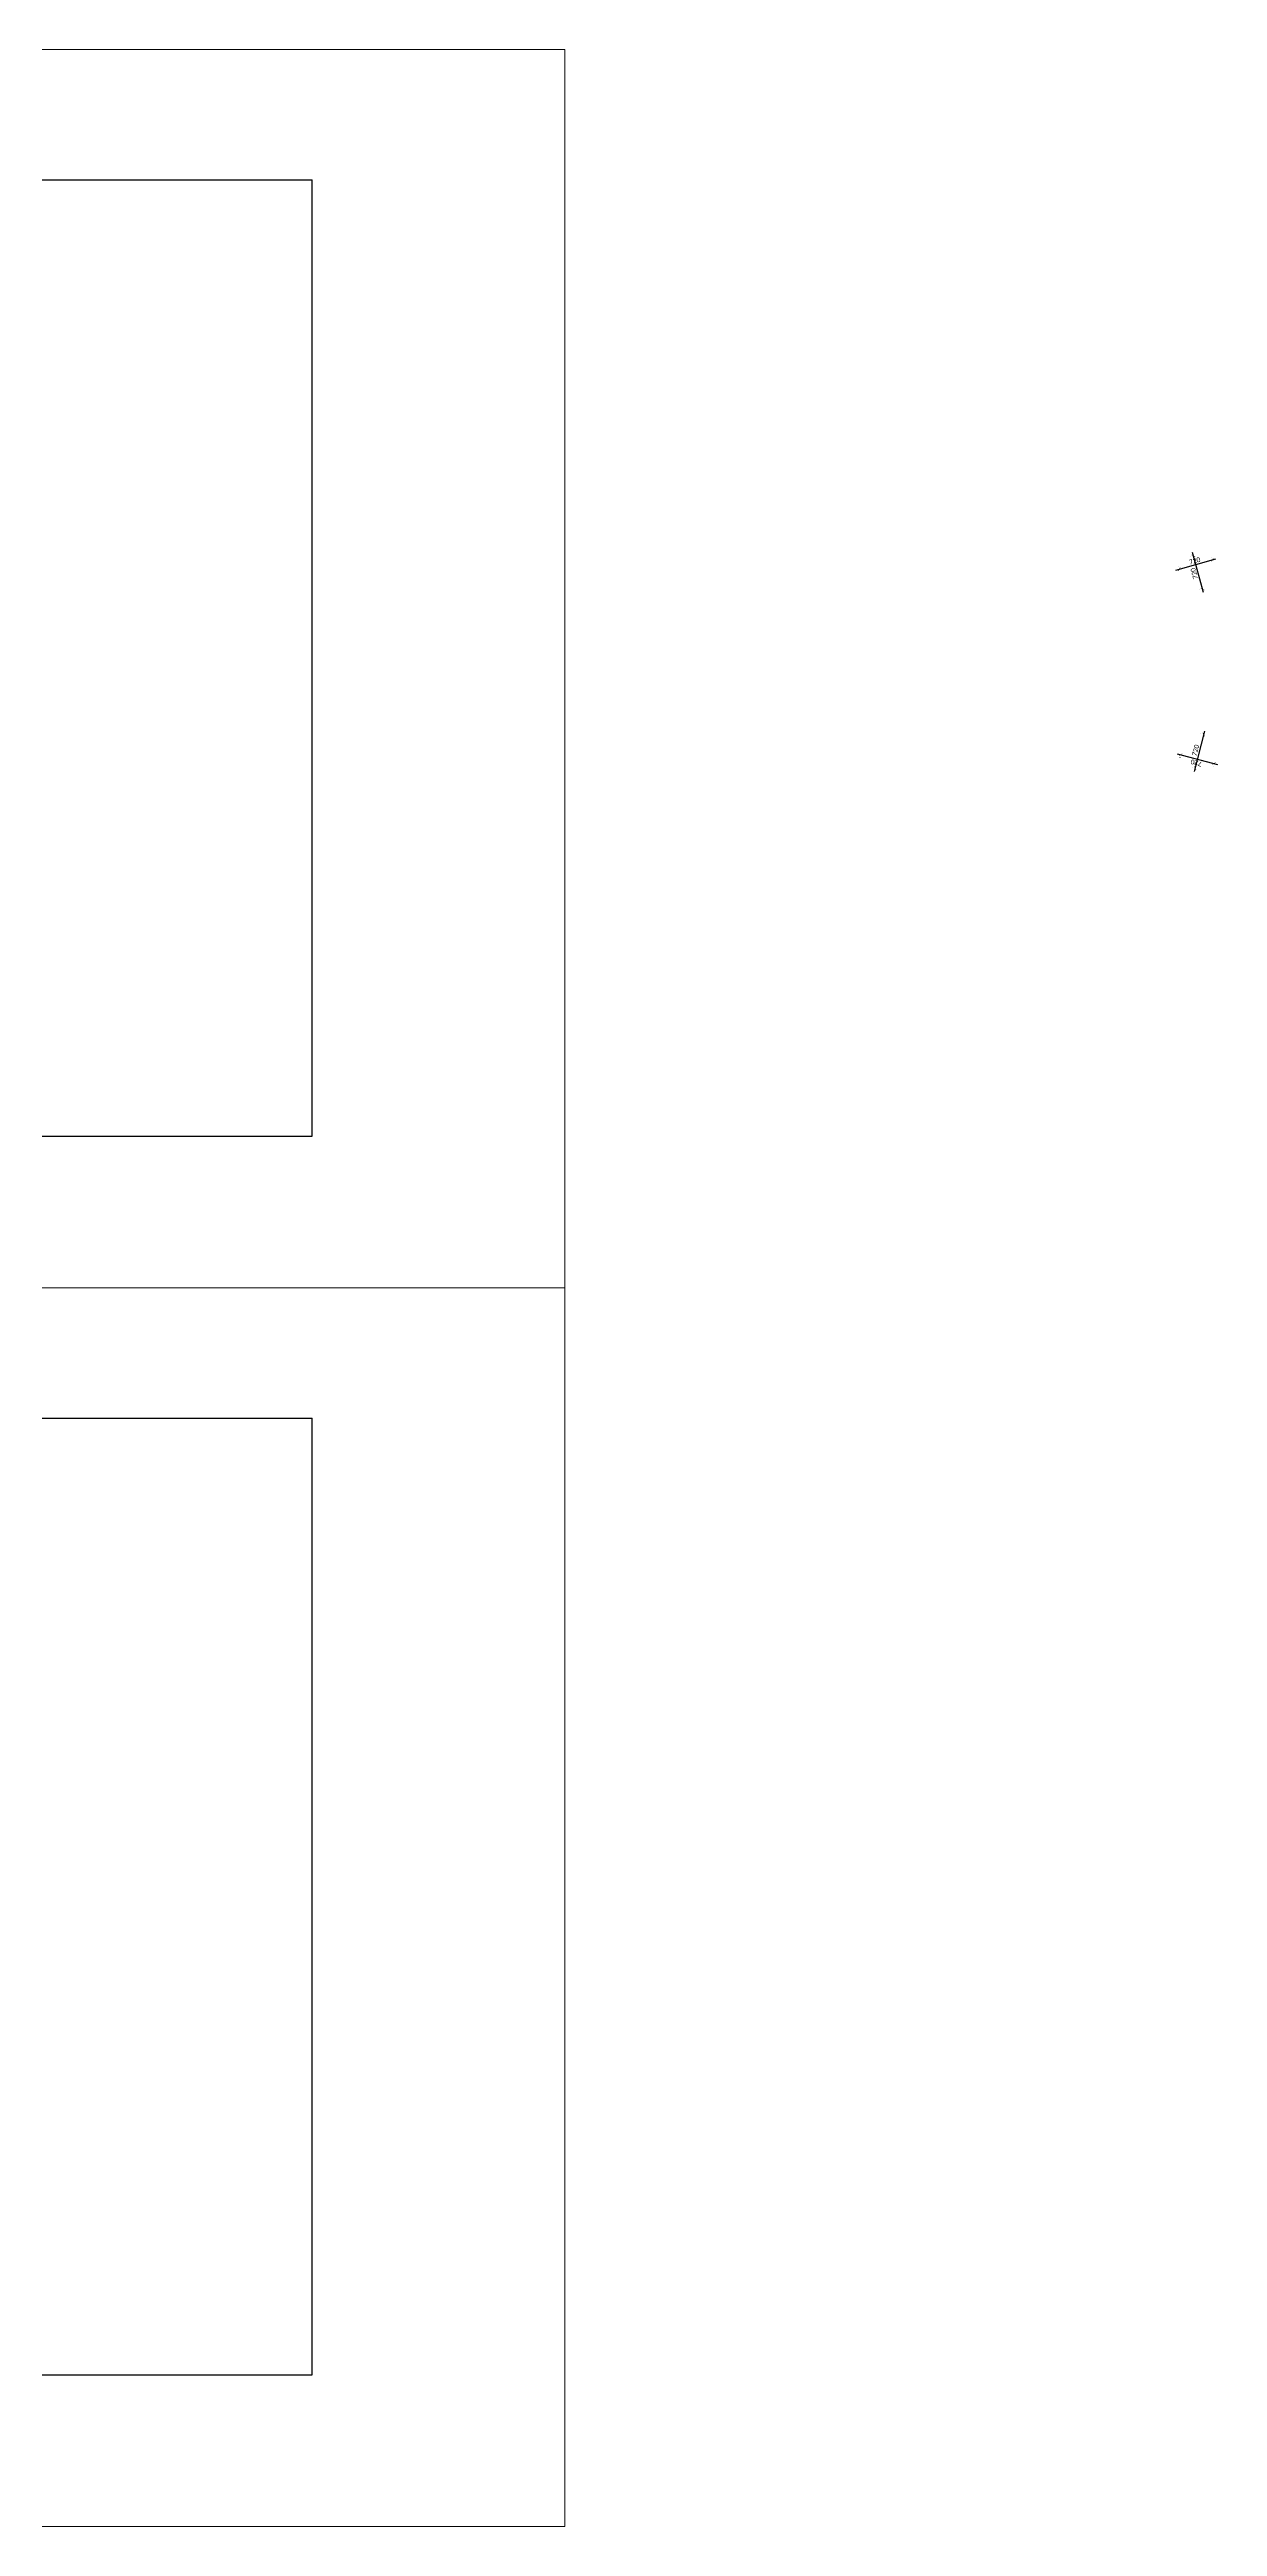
# Model space of a CAD drawing. Header units: millimetres. Extents: x -18512 to 101824, y -95768 to 52898.
# Drawn here: x 77445 to 101824, y -95768 to -44068 of the extents above; entities that cross this region are included whole.
import ezdxf

# ---------------------------------------------------------------- set-up
doc = ezdxf.new("R2010")
doc.units = ezdxf.units.MM
doc.header["$LTSCALE"] = 25
doc.header["$PDMODE"] = 3
doc.layers.get('0').update_dxf_attribs({"color": 254, "lineweight": 0})
doc.layers.get('Defpoints').update_dxf_attribs({"lineweight": 0})
doc.layers.add('_FW_WALL_EXISTING', color=150, linetype='Continuous', lineweight=25)
doc.layers.add('I-WALL', color=2, linetype='Continuous', lineweight=9)
doc.styles.add('FW_Calibri', font='calibri.ttf')
doc.dimstyles.new('1-50', dxfattribs={"dimscale": 50, "dimtxt": 2, "dimasz": 1.2, "dimexe": 1.25, "dimexo": 0.625, "dimtad": 1, "dimdec": 0, "dimtxsty": 'FW_Calibri', "dimblk": 'ARCHTICK', "dimcen": 2.5, "dimdle": 1.5, "dimadec": 0, "dimazin": 0, "dimtfac": 1, "dimtdec": 0, "dimtmove": 0, "dimatfit": 3, "dimfxl": 6, "dimfxlon": 1, "dimarcsym": 0})

# ---------------------------------------------------------------- blocks, each defined once
blk = doc.blocks.new('_ArchTick')
at = {"color": 0, "linetype": 'ByBlock', "const_width": 0.15}
blk.add_lwpolyline([(-0.5, -0.5), (0.5, 0.5)], dxfattribs=at)
blk = doc.blocks.new('*D455')
at = {"layer": 'Defpoints', "color": 0, "transparency": 16777216}
for p in [(101322, -54637, 182090), (101322, -54637), (101515, -55330, 182090)]:
    blk.add_point(p, dxfattribs=at)
at = {"layer": 'I-WALL', "color": 0, "lineweight": -2, "transparency": 16777216}
for p, q in [((101262, -54653), (101262, -54653)), ((101535, -55402), (101302, -54564)), ((101455, -55347), (101455, -55347))]:
    blk.add_line(p, q, dxfattribs=at)
at = {"layer": 'I-WALL', "color": 0, "lineweight": -2, "transparency": 16777216, "xscale": 59.99999999999995, "yscale": 59.99999999999995, "zscale": 59.99999999999995}
for p, rotation in [((101322, -54637), 105.5690670888806), ((101515, -55330), 285.5690670888806)]:
    blk.add_blockref('_ArchTick', p, dxfattribs=dict(at, rotation=rotation))
at = {"layer": 'I-WALL', "color": 0, "transparency": 16777216, "insert": (101339, -55006), "char_height": 100, "attachment_point": 5, "rotation": 105.5691, "style": 'FW_Calibri'}
blk.add_mtext('720', dxfattribs=at)
blk = doc.blocks.new('*D456')
at = {"layer": 'Defpoints', "color": 0, "transparency": 16777216}
for p in [(101719, -54723), (101053, -55012, 182090), (101746, -54819, 182090)]:
    blk.add_point(p, dxfattribs=at)
at = {"layer": 'I-WALL', "color": 0, "lineweight": -2, "transparency": 16777216}
for p, q in [((100954, -54936), (101792, -54702)), ((101703, -54663), (101703, -54662)), ((101009, -54856), (101009, -54856))]:
    blk.add_line(p, q, dxfattribs=at)
at = {"layer": 'I-WALL', "color": 0, "lineweight": -2, "transparency": 16777216, "xscale": 59.99999999999995, "yscale": 59.99999999999995, "zscale": 59.99999999999995}
for p, rotation in [((101719, -54723), 15.56906708209719), ((101026, -54916), 195.5690670820972)]:
    blk.add_blockref('_ArchTick', p, dxfattribs=dict(at, rotation=rotation))
at = {"layer": 'I-WALL', "color": 0, "transparency": 16777216, "insert": (101350, -54740), "char_height": 100, "attachment_point": 5, "rotation": 15.5691, "style": 'FW_Calibri'}
blk.add_mtext('720', dxfattribs=at)
blk = doc.blocks.new('*D459')
at = {"layer": 'Defpoints', "color": 0, "transparency": 16777216}
for p in [(101538, -58366, 182090), (101356, -59063, 182090), (101356, -59063)]:
    blk.add_point(p, dxfattribs=at)
at = {"layer": 'I-WALL', "color": 0, "lineweight": -2, "transparency": 16777216}
for p, q in [((101557, -58294), (101337, -59135)), ((101478, -58350), (101478, -58350)), ((101295, -59047), (101295, -59047))]:
    blk.add_line(p, q, dxfattribs=at)
at = {"layer": 'I-WALL', "color": 0, "lineweight": -2, "transparency": 16777216, "xscale": 59.99999999999995, "yscale": 59.99999999999995, "zscale": 59.99999999999995}
for p, rotation in [((101538, -58366), 75.30676950278159), ((101356, -59063), 255.3067695027816)]:
    blk.add_blockref('_ArchTick', p, dxfattribs=dict(at, rotation=rotation))
at = {"layer": 'I-WALL', "color": 0, "transparency": 16777216, "insert": (101367, -58694), "char_height": 100, "attachment_point": 5, "rotation": 75.3068, "style": 'FW_Calibri'}
blk.add_mtext('720', dxfattribs=at)
blk = doc.blocks.new('*D460')
at = {"layer": 'Defpoints', "color": 0, "transparency": 16777216}
for p in [(101081, -58691, 182090), (101777, -58874, 182090), (101752, -58971)]:
    blk.add_point(p, dxfattribs=at)
at = {"layer": 'I-WALL', "color": 0, "lineweight": -2, "transparency": 16777216}
for p, q in [((100983, -58769), (101824, -58990)), ((101040, -58848), (101040, -58849)), ((101736, -59031), (101736, -59031))]:
    blk.add_line(p, q, dxfattribs=at)
at = {"layer": 'I-WALL', "color": 0, "lineweight": -2, "transparency": 16777216, "xscale": 59.99999999999995, "yscale": 59.99999999999995, "zscale": 59.99999999999995}
for p, rotation in [((101055, -58788), 165.3067695095641), ((101752, -58971), 345.3067695095642)]:
    blk.add_blockref('_ArchTick', p, dxfattribs=dict(at, rotation=rotation))
at = {"layer": 'I-WALL', "color": 0, "transparency": 16777216, "insert": (101383, -58959), "char_height": 100, "attachment_point": 5, "rotation": 165.3068, "style": 'FW_Calibri'}
blk.add_mtext('720', dxfattribs=at)

msp = doc.modelspace()

# ---------------------------------------------------------------- linework, layer by layer
at = {"layer": '_FW_WALL_EXISTING'}
for p, q in [((49701.4, -46785.3), (82927.7, -46785.3)), ((82927.7, -66750.4), (82927.7, -46785.3)), ((53201.4, -66750.4), (82927.7, -66750.4)), ((49701.4, -72635.3), (82927.7, -72635.3)), ((82927.7, -92600.4), (82927.7, -72635.3)), ((53201.4, -92600.4), (82927.7, -92600.4))]:
    msp.add_line(p, q, dxfattribs=at)
at = {"layer": 'Defpoints', "color": 6}
msp.add_lwpolyline([(44100.1, -44068.3), (88200.1, -44068.3), (88200.1, -69918.3), (44100.1, -69918.3)], close=True, dxfattribs=at)
at = {"layer": 'Defpoints'}
msp.add_lwpolyline([(44100.1, -69918.3), (88200.1, -69918.3), (88200.1, -95768.3), (44100.1, -95768.3)], close=True, dxfattribs=at)

# ---------------------------------------------------------------- dimensions: what is measured, and where the dimension line sits
at = {"layer": 'I-WALL', "color": 1, "true_color": 0xf40b0b}
for p1, p2, distance, picture, middle in [((101052.7, -55012.4, 182090.4), (101746.3, -54819.2, 182090.4), 100.4, '*D456', (101350.4, -54739.7)), ((101515, -55330.2, 182090.4), (101321.7, -54636.6, 182090.4), 0, '*D455', (101338.9, -55005.5)), ((101538.2, -58366.3, 182090.4), (101355.5, -59062.7, 182090.4), 0, '*D459', (101367.1, -58693.6)), ((101080.8, -58691.1, 182090.4), (101777.3, -58873.7, 182090.4), -100.4, '*D460', (101382.7, -58959.2))]:
    dim = msp.add_aligned_dim(p1=p1, p2=p2, distance=distance, dimstyle='1-50', dxfattribs=at)
    dim.commit()
    dim.dimension.update_dxf_attribs({"geometry": picture, "text_midpoint": middle})

doc.saveas('drawing.dxf')
